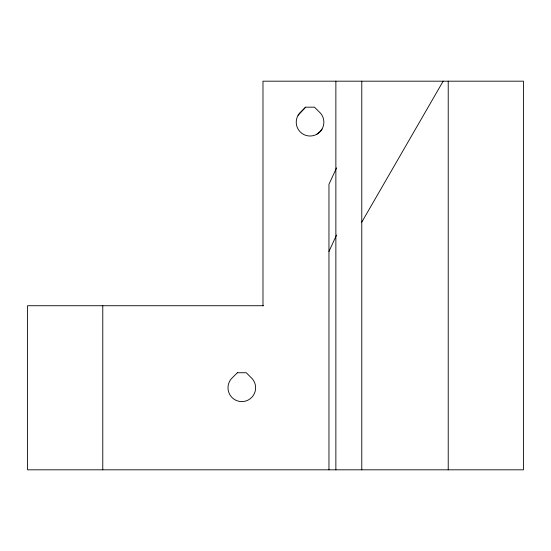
<?xml version="1.0" encoding="UTF-8"?>
<svg xmlns="http://www.w3.org/2000/svg" width="551" height="551" viewBox="0 0 551 551"><rect width="100%" height="100%" fill="white"/><g stroke="black" fill="none" stroke-linecap="round" stroke-linejoin="round"><path stroke-width="0.83" d="M336.551 167.89L328.961 184.296L328.961 469.817M328.961 251.456L336.551 235.05M361.78 222.129L443.156 81.183M298.084 115.297L305.612 107.176L314.497 107.176L318.933 111.619A13.816 13.816 0 0 1 320.103 131.689A13.816 13.816 0 0 1 299.999 131.689A13.816 13.816 0 0 1 301.17 111.619L305.612 107.176M322.018 129.113L320.641 131.09L316.963 134.168M263.481 305.729L27.55 305.729L27.55 469.817L523.45 469.817L523.45 81.183L262.985 81.183L262.985 305.729M448.225 81.183L448.225 469.817M361.78 81.183L361.78 469.817M335.869 81.183L335.869 469.817M102.775 305.729L102.775 469.817M237.378 372.745L232.935 377.187A13.816 13.816 0 0 0 231.764 397.257A13.816 13.816 0 0 0 251.869 397.257A13.816 13.816 0 0 0 250.698 377.187L246.263 372.745L237.378 372.745"/></g></svg>
